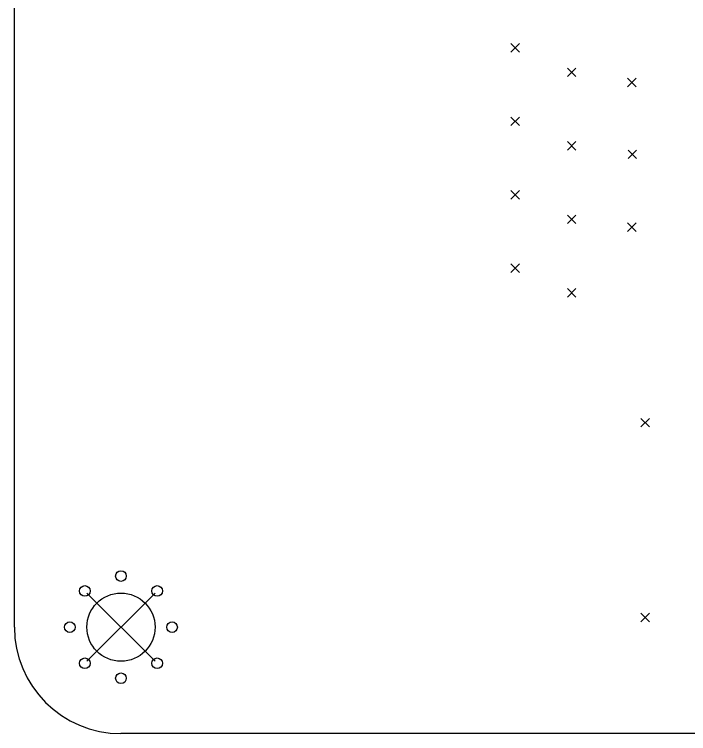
# Model space of a CAD drawing. Extents: x -2 to 65, y -21 to 90.
# Drawn here: x 0 to 31.64, y 0 to 33.77 of the extents above; entities that cross this region are included whole.
import ezdxf

# ---------------------------------------------------------------- set-up
doc = ezdxf.new("R2010")
doc.units = 0
doc.layers.add('BLACK', color=7, linetype='CONTINUOUS')

msp = doc.modelspace()

# ---------------------------------------------------------------- linework, layer by layer
at = {"layer": 'BLACK', "linetype": 'CONTINUOUS'}
for p, q in [((0, 5), (0, 85)), ((23.3, 32.4), (23.7, 32)), ((23.7, 32.4), (23.3, 32)), ((25.95, 31.25), (26.35, 30.85)), ((26.35, 31.25), (25.95, 30.85)), ((28.775, 30.775), (29.175, 30.375)), ((29.175, 30.775), (28.775, 30.375)), ((23.3, 28.95), (23.7, 28.55)), ((23.7, 28.95), (23.3, 28.55)), ((25.95, 27.8), (26.35, 27.4)), ((26.35, 27.8), (25.95, 27.4)), ((28.8, 27.4), (29.2, 27)), ((29.2, 27.4), (28.8, 27)), ((23.3, 25.5), (23.7, 25.1)), ((23.7, 25.5), (23.3, 25.1)), ((25.95, 24.35), (26.35, 23.95)), ((26.35, 24.35), (25.95, 23.95)), ((28.775, 23.975), (29.175, 23.575)), ((29.175, 23.975), (28.775, 23.575)), ((23.3, 22.05), (23.7, 21.65)), ((23.7, 22.05), (23.3, 21.65)), ((25.95, 20.9), (26.35, 20.5)), ((26.35, 20.9), (25.95, 20.5)), ((29.4, 14.8), (29.8, 14.4)), ((29.8, 14.8), (29.4, 14.4)), ((3.4, 6.6), (6.6, 3.4)), ((6.6, 6.6), (3.4, 3.4)), ((29.4, 5.65), (29.8, 5.25)), ((29.8, 5.65), (29.4, 5.25)), ((60, 0), (5, 0))]:
    msp.add_line(p, q, dxfattribs=at)
at = {"layer": 'BLACK'}
for centre, radius in [((5, 7.4), 0.25), ((3.30294, 6.69706), 0.25), ((6.69706, 6.69706), 0.25), ((5, 5), 1.6), ((2.6, 5), 0.25), ((7.4, 5), 0.25), ((3.30294, 3.30294), 0.25), ((6.69706, 3.30294), 0.25), ((5, 2.6), 0.25)]:
    msp.add_circle(centre, radius, dxfattribs=at)
msp.add_arc((5, 5), 5, -180, -90, dxfattribs=at)

doc.saveas('drawing.dxf')
